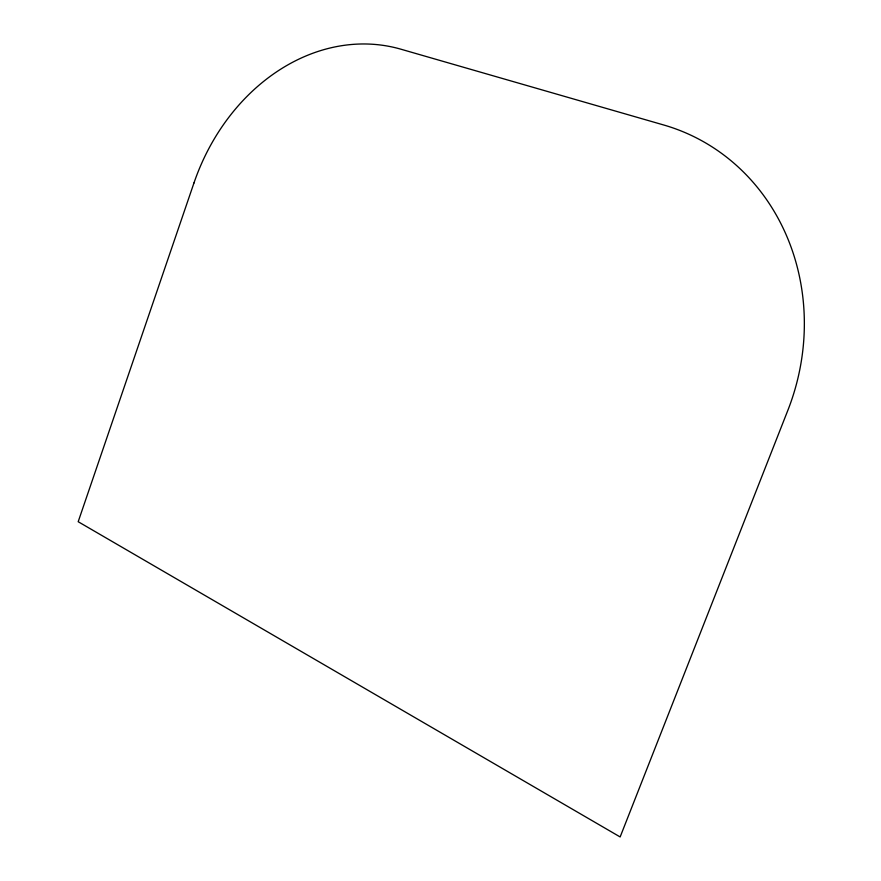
<?xml version="1.0" encoding="UTF-8"?>
<svg xmlns="http://www.w3.org/2000/svg" width="881" height="881" viewBox="0 0 881 881"><rect width="100%" height="100%" fill="white"/><g stroke="black" fill="none" stroke-linecap="round" stroke-linejoin="round"><path stroke-width="1.32" d="M193.963 182.973L78.189 521.717L620.147 836.95L787.812 410.436A219.435 201.099 -71 0 0 663.723 124.992L400.844 49.182A196.848 161.443 -73.4 0 0 193.963 182.973"/></g></svg>
